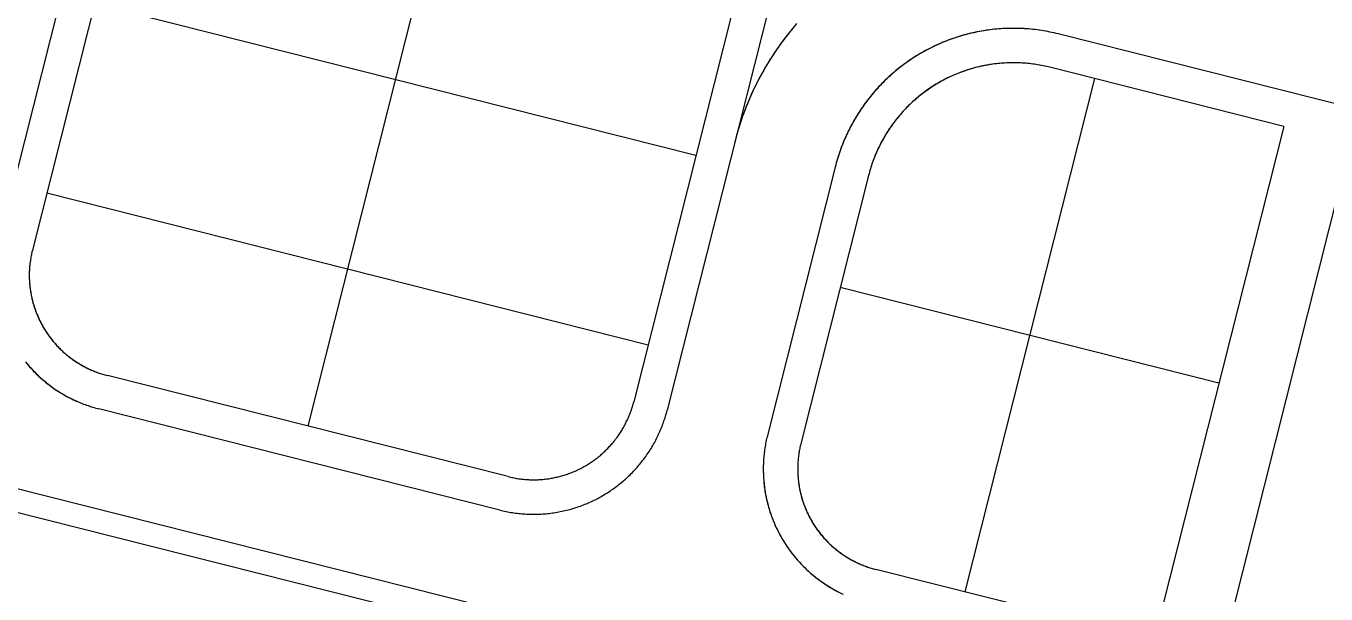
# Model space of a CAD drawing. Header units: metres. Extents: x 680594 to 684853, y 828874 to 830078.
# Drawn here: x 683606.1 to 683719.3, y 829378.9 to 829428.3 of the extents above; entities that cross this region are included whole.
import ezdxf

# ---------------------------------------------------------------- set-up
doc = ezdxf.new("R2010")
doc.units = ezdxf.units.M
doc.layers.add('PLOT_LINES', color=7, linetype='Continuous')

msp = doc.modelspace()

# ---------------------------------------------------------------- linework, layer by layer
at = {"layer": 'PLOT_LINES'}
for points in [[(683622.98, 829485.8), (683603.73, 829409.54)], [(683622.98, 829485.8), (683603.73, 829409.54)], [(683624.52, 829479.68), (683606.64, 829408.8)], [(683624.52, 829479.68), (683606.64, 829408.8)], [(683650.7, 829473.07), (683630.62, 829393.47)], [(683650.7, 829473.07), (683630.62, 829393.47)], [(683680.53, 829468.64), (683661.91, 829394.86)], [(683680.53, 829468.64), (683661.91, 829394.86)], [(683676.88, 829466.47), (683659, 829395.59)], [(683676.88, 829466.47), (683659, 829395.59)], [(683664.41, 829417.02), (683612.05, 829430.23)], [(683664.41, 829417.02), (683612.05, 829430.23)], [(683673.18, 829428.52), (683672.99, 829428.29), (683672.8, 829428.07), (683672.62, 829427.84), (683672.44, 829427.61), (683672.26, 829427.38), (683672.08, 829427.15), (683671.9, 829426.91), (683671.73, 829426.68), (683671.56, 829426.44), (683671.39, 829426.2), (683671.23, 829425.95), (683671.07, 829425.71), (683670.91, 829425.46), (683670.76, 829425.21), (683670.6, 829424.96), (683670.45, 829424.71), (683670.31, 829424.46), (683670.17, 829424.2), (683670.02, 829423.94), (683669.89, 829423.68), (683669.75, 829423.42), (683669.62, 829423.16), (683669.49, 829422.9), (683669.37, 829422.63), (683669.25, 829422.37), (683669.13, 829422.1), (683669.01, 829421.83), (683668.9, 829421.56), (683668.79, 829421.29), (683668.69, 829421.01), (683668.58, 829420.74), (683668.48, 829420.46), (683668.39, 829420.19), (683668.29, 829419.91), (683668.2, 829419.63), (683668.12, 829419.35), (683668.03, 829419.07), (683667.95, 829418.79), (683667.88, 829418.5), (683667.8, 829418.22)], [(683673.13, 829428.45), (683672.94, 829428.23), (683672.75, 829428), (683672.57, 829427.78), (683672.39, 829427.55), (683672.21, 829427.32), (683672.03, 829427.09), (683671.86, 829426.86), (683671.69, 829426.62), (683671.52, 829426.38), (683671.36, 829426.14), (683671.2, 829425.9), (683671.04, 829425.66), (683670.88, 829425.41), (683670.73, 829425.17), (683670.58, 829424.92), (683670.43, 829424.67), (683670.28, 829424.41), (683670.14, 829424.16), (683670, 829423.9), (683669.87, 829423.65), (683669.73, 829423.39), (683669.61, 829423.13), (683669.48, 829422.87), (683669.35, 829422.6), (683669.23, 829422.34), (683669.12, 829422.07), (683669, 829421.8), (683668.89, 829421.54), (683668.78, 829421.27), (683668.68, 829420.99), (683668.58, 829420.72), (683668.48, 829420.45), (683668.38, 829420.17), (683668.29, 829419.9), (683668.2, 829419.62), (683668.11, 829419.34), (683668.03, 829419.06), (683667.95, 829418.78), (683667.88, 829418.5), (683667.8, 829418.22)], [(683695.96, 829427.62), (683695.78, 829427.66), (683695.59, 829427.71), (683695.41, 829427.75), (683695.23, 829427.78), (683695.04, 829427.82), (683694.86, 829427.85), (683694.67, 829427.89), (683694.49, 829427.92), (683694.3, 829427.94), (683694.12, 829427.97), (683693.93, 829427.99), (683693.74, 829428.01), (683693.56, 829428.03), (683693.37, 829428.05), (683693.18, 829428.06), (683693, 829428.08), (683692.81, 829428.09), (683692.62, 829428.09), (683692.43, 829428.1), (683692.25, 829428.1), (683692.06, 829428.1), (683691.87, 829428.1), (683691.68, 829428.1), (683691.5, 829428.1), (683691.31, 829428.09), (683691.12, 829428.08), (683690.94, 829428.07), (683690.75, 829428.05), (683690.56, 829428.04), (683690.37, 829428.02), (683690.19, 829428), (683690, 829427.97), (683689.82, 829427.95), (683689.63, 829427.92), (683689.45, 829427.89), (683689.26, 829427.86), (683689.08, 829427.83), (683688.89, 829427.79), (683688.71, 829427.75), (683688.53, 829427.71), (683688.34, 829427.67), (683688.16, 829427.63), (683687.98, 829427.58), (683687.8, 829427.53), (683687.62, 829427.48), (683687.44, 829427.43), (683687.26, 829427.37), (683687.08, 829427.31), (683686.9, 829427.26), (683686.72, 829427.19), (683686.55, 829427.13), (683686.37, 829427.07), (683686.2, 829427), (683686.02, 829426.93), (683685.85, 829426.86), (683685.68, 829426.78), (683685.51, 829426.71), (683685.33, 829426.63), (683685.16, 829426.55), (683685, 829426.47), (683684.83, 829426.38), (683684.66, 829426.3), (683684.49, 829426.21), (683684.33, 829426.12), (683684.17, 829426.03), (683684, 829425.94), (683683.84, 829425.84), (683683.68, 829425.75), (683683.52, 829425.65), (683683.36, 829425.55), (683683.21, 829425.44), (683683.05, 829425.34), (683682.9, 829425.23), (683682.74, 829425.12), (683682.59, 829425.01), (683682.44, 829424.9), (683682.29, 829424.79), (683682.14, 829424.67), (683682, 829424.56), (683681.85, 829424.44), (683681.71, 829424.32), (683681.57, 829424.2), (683681.42, 829424.07), (683681.28, 829423.95), (683681.15, 829423.82), (683681.01, 829423.69), (683680.87, 829423.56), (683680.74, 829423.43), (683680.61, 829423.3), (683680.48, 829423.16), (683680.35, 829423.03), (683680.22, 829422.89), (683680.1, 829422.75), (683679.97, 829422.61), (683679.85, 829422.47), (683679.73, 829422.32), (683679.61, 829422.18), (683679.49, 829422.03), (683679.38, 829421.88), (683679.27, 829421.73), (683679.15, 829421.58), (683679.04, 829421.43), (683678.93, 829421.28), (683678.83, 829421.12), (683678.72, 829420.97), (683678.62, 829420.81), (683678.52, 829420.65), (683678.42, 829420.49), (683678.32, 829420.33), (683678.23, 829420.17), (683678.13, 829420.01), (683678.04, 829419.85), (683677.95, 829419.68), (683677.86, 829419.52), (683677.78, 829419.35), (683677.69, 829419.18), (683677.61, 829419.01), (683677.53, 829418.84), (683677.45, 829418.67), (683677.38, 829418.5), (683677.3, 829418.33), (683677.23, 829418.16), (683677.16, 829417.98), (683677.09, 829417.81), (683677.03, 829417.63), (683676.96, 829417.45), (683676.9, 829417.28), (683676.84, 829417.1), (683676.79, 829416.92), (683676.73, 829416.74), (683676.68, 829416.56), (683676.63, 829416.38), (683676.58, 829416.2), (683676.53, 829416.02)], [(683695.96, 829427.62), (683695.78, 829427.66), (683695.6, 829427.71), (683695.41, 829427.75), (683695.23, 829427.78), (683695.05, 829427.82), (683694.87, 829427.85), (683694.68, 829427.89), (683694.5, 829427.91), (683694.32, 829427.94), (683694.13, 829427.97), (683693.95, 829427.99), (683693.76, 829428.01), (683693.58, 829428.03), (683693.39, 829428.05), (683693.21, 829428.06), (683693.02, 829428.07), (683692.83, 829428.08), (683692.65, 829428.09), (683692.46, 829428.1), (683692.28, 829428.1), (683692.09, 829428.1), (683691.9, 829428.1), (683691.72, 829428.1), (683691.53, 829428.1), (683691.34, 829428.09), (683691.16, 829428.08), (683690.97, 829428.07), (683690.79, 829428.06), (683690.6, 829428.04), (683690.42, 829428.02), (683690.23, 829428), (683690.05, 829427.98), (683689.86, 829427.95), (683689.68, 829427.93), (683689.49, 829427.9), (683689.31, 829427.87), (683689.13, 829427.84), (683688.94, 829427.8), (683688.76, 829427.76), (683688.58, 829427.72), (683688.4, 829427.68), (683688.22, 829427.64), (683688.04, 829427.59), (683687.86, 829427.55), (683687.68, 829427.5), (683687.5, 829427.45), (683687.32, 829427.39), (683687.14, 829427.34), (683686.97, 829427.28), (683686.79, 829427.22), (683686.61, 829427.15), (683686.44, 829427.09), (683686.27, 829427.02), (683686.09, 829426.96), (683685.92, 829426.89), (683685.75, 829426.81), (683685.58, 829426.74), (683685.41, 829426.66), (683685.24, 829426.59), (683685.07, 829426.5), (683684.9, 829426.42), (683684.74, 829426.34), (683684.57, 829426.25), (683684.41, 829426.16), (683684.25, 829426.08), (683684.08, 829425.98), (683683.92, 829425.89), (683683.76, 829425.79), (683683.6, 829425.7), (683683.45, 829425.6), (683683.29, 829425.5), (683683.13, 829425.39), (683682.98, 829425.29), (683682.83, 829425.18), (683682.68, 829425.08), (683682.53, 829424.97), (683682.38, 829424.85), (683682.23, 829424.74), (683682.08, 829424.63), (683681.94, 829424.51), (683681.79, 829424.39), (683681.65, 829424.27), (683681.51, 829424.15), (683681.37, 829424.03), (683681.23, 829423.9), (683681.1, 829423.77), (683680.96, 829423.65), (683680.83, 829423.52), (683680.7, 829423.38), (683680.57, 829423.25), (683680.44, 829423.12), (683680.31, 829422.98), (683680.18, 829422.84), (683680.06, 829422.71), (683679.94, 829422.57), (683679.82, 829422.42), (683679.7, 829422.28), (683679.58, 829422.14), (683679.46, 829421.99), (683679.35, 829421.84), (683679.24, 829421.7), (683679.13, 829421.55), (683679.02, 829421.39), (683678.91, 829421.24), (683678.8, 829421.09), (683678.7, 829420.93), (683678.6, 829420.78), (683678.5, 829420.62), (683678.4, 829420.46), (683678.3, 829420.3), (683678.21, 829420.14), (683678.12, 829419.98), (683678.03, 829419.82), (683677.94, 829419.66), (683677.85, 829419.49), (683677.77, 829419.33), (683677.68, 829419.16), (683677.6, 829418.99), (683677.52, 829418.82), (683677.45, 829418.65), (683677.37, 829418.48), (683677.3, 829418.31), (683677.23, 829418.14), (683677.16, 829417.97), (683677.09, 829417.79), (683677.02, 829417.62), (683676.96, 829417.44), (683676.9, 829417.27), (683676.84, 829417.09), (683676.78, 829416.91), (683676.73, 829416.74), (683676.68, 829416.56), (683676.63, 829416.38), (683676.58, 829416.2), (683676.53, 829416.02)], [(683815.14, 829397.55), (683695.96, 829427.62)], [(683815.14, 829397.55), (683695.96, 829427.62)], [(683695.22, 829424.71), (683695.08, 829424.75), (683694.93, 829424.78), (683694.78, 829424.81), (683694.63, 829424.84), (683694.48, 829424.87), (683694.33, 829424.9), (683694.18, 829424.93), (683694.03, 829424.95), (683693.88, 829424.97), (683693.73, 829424.99), (683693.58, 829425.01), (683693.43, 829425.03), (683693.27, 829425.05), (683693.12, 829425.06), (683692.97, 829425.07), (683692.82, 829425.08), (683692.67, 829425.09), (683692.51, 829425.1), (683692.36, 829425.1), (683692.21, 829425.1), (683692.06, 829425.1), (683691.9, 829425.1), (683691.75, 829425.1), (683691.6, 829425.1), (683691.45, 829425.09), (683691.3, 829425.08), (683691.14, 829425.07), (683690.99, 829425.06), (683690.84, 829425.05), (683690.69, 829425.03), (683690.54, 829425.02), (683690.39, 829425), (683690.23, 829424.98), (683690.08, 829424.96), (683689.93, 829424.93), (683689.78, 829424.91), (683689.63, 829424.88), (683689.48, 829424.85), (683689.33, 829424.82), (683689.18, 829424.79), (683689.04, 829424.75), (683688.89, 829424.72), (683688.74, 829424.68), (683688.59, 829424.64), (683688.45, 829424.6), (683688.3, 829424.55), (683688.16, 829424.51), (683688.01, 829424.46), (683687.87, 829424.41), (683687.72, 829424.36), (683687.58, 829424.31), (683687.44, 829424.26), (683687.29, 829424.21), (683687.15, 829424.15), (683687.01, 829424.09), (683686.87, 829424.03), (683686.73, 829423.97), (683686.59, 829423.91), (683686.45, 829423.84), (683686.32, 829423.78), (683686.18, 829423.71), (683686.05, 829423.64), (683685.91, 829423.57), (683685.78, 829423.49), (683685.64, 829423.42), (683685.51, 829423.34), (683685.38, 829423.27), (683685.25, 829423.19), (683685.12, 829423.11), (683684.99, 829423.03), (683684.86, 829422.94), (683684.74, 829422.86), (683684.61, 829422.77), (683684.49, 829422.68), (683684.36, 829422.59), (683684.24, 829422.5), (683684.12, 829422.41), (683684, 829422.32), (683683.88, 829422.22), (683683.76, 829422.13), (683683.65, 829422.03), (683683.53, 829421.93), (683683.42, 829421.83), (683683.3, 829421.73), (683683.19, 829421.62), (683683.08, 829421.52), (683682.97, 829421.41), (683682.86, 829421.31), (683682.75, 829421.2), (683682.65, 829421.09), (683682.54, 829420.98), (683682.44, 829420.87), (683682.34, 829420.75), (683682.24, 829420.64), (683682.14, 829420.52), (683682.04, 829420.41), (683681.94, 829420.29), (683681.85, 829420.17), (683681.75, 829420.05), (683681.66, 829419.93), (683681.57, 829419.81), (683681.48, 829419.68), (683681.39, 829419.56), (683681.31, 829419.43), (683681.22, 829419.31), (683681.14, 829419.18), (683681.05, 829419.05), (683680.97, 829418.92), (683680.9, 829418.79), (683680.82, 829418.66), (683680.74, 829418.53), (683680.67, 829418.39), (683680.59, 829418.26), (683680.52, 829418.13), (683680.45, 829417.99), (683680.38, 829417.85), (683680.32, 829417.72), (683680.25, 829417.58), (683680.19, 829417.44), (683680.13, 829417.3), (683680.07, 829417.16), (683680.01, 829417.02), (683679.95, 829416.88), (683679.9, 829416.74), (683679.84, 829416.59), (683679.79, 829416.45), (683679.74, 829416.31), (683679.69, 829416.16), (683679.65, 829416.02), (683679.6, 829415.87), (683679.56, 829415.73), (683679.52, 829415.58), (683679.48, 829415.43), (683679.44, 829415.29)], [(683695.22, 829424.71), (683695.08, 829424.75), (683694.93, 829424.78), (683694.78, 829424.81), (683694.63, 829424.84), (683694.49, 829424.87), (683694.34, 829424.9), (683694.19, 829424.93), (683694.04, 829424.95), (683693.89, 829424.97), (683693.74, 829424.99), (683693.59, 829425.01), (683693.44, 829425.03), (683693.29, 829425.04), (683693.14, 829425.06), (683692.99, 829425.07), (683692.84, 829425.08), (683692.69, 829425.09), (683692.53, 829425.1), (683692.38, 829425.1), (683692.23, 829425.1), (683692.08, 829425.1), (683691.93, 829425.1), (683691.78, 829425.1), (683691.63, 829425.1), (683691.48, 829425.09), (683691.32, 829425.08), (683691.17, 829425.08), (683691.02, 829425.06), (683690.87, 829425.05), (683690.72, 829425.04), (683690.57, 829425.02), (683690.42, 829425), (683690.27, 829424.98), (683690.12, 829424.96), (683689.97, 829424.94), (683689.82, 829424.91), (683689.67, 829424.89), (683689.53, 829424.86), (683689.38, 829424.83), (683689.23, 829424.8), (683689.08, 829424.76), (683688.93, 829424.73), (683688.79, 829424.69), (683688.64, 829424.65), (683688.5, 829424.61), (683688.35, 829424.57), (683688.21, 829424.52), (683688.06, 829424.48), (683687.92, 829424.43), (683687.77, 829424.38), (683687.63, 829424.33), (683687.49, 829424.28), (683687.35, 829424.23), (683687.21, 829424.17), (683687.07, 829424.11), (683686.93, 829424.06), (683686.79, 829424), (683686.65, 829423.93), (683686.51, 829423.87), (683686.38, 829423.8), (683686.24, 829423.74), (683686.11, 829423.67), (683685.97, 829423.6), (683685.84, 829423.53), (683685.71, 829423.46), (683685.58, 829423.38), (683685.44, 829423.31), (683685.31, 829423.23), (683685.19, 829423.15), (683685.06, 829423.07), (683684.93, 829422.99), (683684.8, 829422.9), (683684.68, 829422.82), (683684.56, 829422.73), (683684.43, 829422.64), (683684.31, 829422.55), (683684.19, 829422.46), (683684.07, 829422.37), (683683.95, 829422.28), (683683.83, 829422.18), (683683.72, 829422.09), (683683.6, 829421.99), (683683.49, 829421.89), (683683.37, 829421.79), (683683.26, 829421.69), (683683.15, 829421.59), (683683.04, 829421.48), (683682.93, 829421.38), (683682.82, 829421.27), (683682.72, 829421.16), (683682.61, 829421.05), (683682.51, 829420.94), (683682.41, 829420.83), (683682.31, 829420.72), (683682.21, 829420.6), (683682.11, 829420.49), (683682.01, 829420.37), (683681.92, 829420.26), (683681.82, 829420.14), (683681.73, 829420.02), (683681.64, 829419.9), (683681.55, 829419.78), (683681.46, 829419.65), (683681.37, 829419.53), (683681.29, 829419.4), (683681.2, 829419.28), (683681.12, 829419.15), (683681.04, 829419.02), (683680.96, 829418.9), (683680.88, 829418.77), (683680.8, 829418.64), (683680.73, 829418.51), (683680.65, 829418.37), (683680.58, 829418.24), (683680.51, 829418.11), (683680.44, 829417.97), (683680.38, 829417.84), (683680.31, 829417.7), (683680.25, 829417.56), (683680.18, 829417.43), (683680.12, 829417.29), (683680.06, 829417.15), (683680, 829417.01), (683679.95, 829416.87), (683679.89, 829416.73), (683679.84, 829416.59), (683679.79, 829416.44), (683679.74, 829416.3), (683679.69, 829416.16), (683679.65, 829416.01), (683679.6, 829415.87), (683679.56, 829415.72), (683679.52, 829415.58), (683679.48, 829415.43), (683679.44, 829415.29)], [(683715.59, 829419.57), (683695.22, 829424.71)], [(683715.59, 829419.57), (683695.22, 829424.71)], [(683699.1, 829423.73), (683687.83, 829379.04)], [(683699.1, 829423.73), (683687.83, 829379.04)], [(683715.59, 829419.57), (683704.31, 829374.88)], [(683715.59, 829419.57), (683704.31, 829374.88)], [(683721.4, 829418.1), (683710.13, 829373.41)], [(683721.4, 829418.1), (683710.13, 829373.41)], [(683676.53, 829416.02), (683670.63, 829392.66)], [(683676.53, 829416.02), (683670.63, 829392.66)], [(683679.44, 829415.29), (683673.54, 829391.92)], [(683679.44, 829415.29), (683673.54, 829391.92)], [(683660.25, 829400.53), (683607.89, 829413.74)], [(683660.25, 829400.53), (683607.89, 829413.74)], [(683606.64, 829408.8), (683606.62, 829408.7), (683606.59, 829408.6), (683606.57, 829408.5), (683606.55, 829408.4), (683606.53, 829408.29), (683606.51, 829408.19), (683606.49, 829408.09), (683606.47, 829407.98), (683606.46, 829407.88), (683606.44, 829407.78), (683606.43, 829407.67), (683606.42, 829407.57), (683606.41, 829407.46), (683606.4, 829407.36), (683606.39, 829407.26), (683606.38, 829407.15), (683606.38, 829407.05), (683606.37, 829406.94), (683606.37, 829406.84), (683606.37, 829406.73), (683606.37, 829406.63), (683606.37, 829406.52), (683606.37, 829406.42), (683606.37, 829406.31), (683606.38, 829406.21), (683606.38, 829406.1), (683606.39, 829406), (683606.4, 829405.9), (683606.4, 829405.79), (683606.41, 829405.69), (683606.43, 829405.58), (683606.44, 829405.48), (683606.45, 829405.38), (683606.47, 829405.27), (683606.48, 829405.17), (683606.5, 829405.07), (683606.52, 829404.96), (683606.54, 829404.86), (683606.56, 829404.76), (683606.58, 829404.65), (683606.6, 829404.55), (683606.63, 829404.45), (683606.65, 829404.35), (683606.68, 829404.25), (683606.71, 829404.15), (683606.74, 829404.05), (683606.77, 829403.95), (683606.8, 829403.85), (683606.83, 829403.75), (683606.87, 829403.65), (683606.9, 829403.55), (683606.94, 829403.45), (683606.97, 829403.35), (683607.01, 829403.26), (683607.05, 829403.16), (683607.09, 829403.06), (683607.14, 829402.97), (683607.18, 829402.87), (683607.22, 829402.77), (683607.27, 829402.68), (683607.31, 829402.59), (683607.36, 829402.49), (683607.41, 829402.4), (683607.46, 829402.31), (683607.51, 829402.22), (683607.56, 829402.12), (683607.61, 829402.03), (683607.67, 829401.94), (683607.72, 829401.86), (683607.78, 829401.77), (683607.83, 829401.68), (683607.89, 829401.59), (683607.95, 829401.5), (683608.01, 829401.42), (683608.07, 829401.33), (683608.13, 829401.25), (683608.2, 829401.17), (683608.26, 829401.08), (683608.32, 829401), (683608.39, 829400.92), (683608.46, 829400.84), (683608.52, 829400.76), (683608.59, 829400.68), (683608.66, 829400.6), (683608.73, 829400.52), (683608.8, 829400.45), (683608.88, 829400.37), (683608.95, 829400.29), (683609.02, 829400.22), (683609.1, 829400.15), (683609.17, 829400.07), (683609.25, 829400), (683609.33, 829399.93), (683609.4, 829399.86), (683609.48, 829399.79), (683609.56, 829399.72), (683609.64, 829399.66), (683609.72, 829399.59), (683609.81, 829399.53), (683609.89, 829399.46), (683609.97, 829399.4), (683610.06, 829399.34), (683610.14, 829399.28), (683610.23, 829399.22), (683610.31, 829399.16), (683610.4, 829399.1), (683610.49, 829399.04), (683610.58, 829398.98), (683610.67, 829398.93), (683610.75, 829398.87), (683610.85, 829398.82), (683610.94, 829398.77), (683611.03, 829398.72), (683611.12, 829398.67), (683611.21, 829398.62), (683611.31, 829398.57), (683611.4, 829398.52), (683611.49, 829398.48), (683611.59, 829398.43), (683611.68, 829398.39), (683611.78, 829398.35), (683611.88, 829398.31), (683611.97, 829398.27), (683612.07, 829398.23), (683612.17, 829398.19), (683612.27, 829398.15), (683612.36, 829398.12), (683612.46, 829398.08), (683612.56, 829398.05), (683612.66, 829398.02), (683612.76, 829397.99), (683612.86, 829397.96), (683612.96, 829397.93), (683613.06, 829397.9), (683613.17, 829397.88)], [(683606.64, 829408.8), (683606.62, 829408.7), (683606.59, 829408.6), (683606.57, 829408.5), (683606.55, 829408.39), (683606.53, 829408.29), (683606.51, 829408.19), (683606.49, 829408.08), (683606.47, 829407.98), (683606.46, 829407.87), (683606.44, 829407.77), (683606.43, 829407.66), (683606.42, 829407.56), (683606.41, 829407.45), (683606.4, 829407.35), (683606.39, 829407.24), (683606.38, 829407.14), (683606.38, 829407.03), (683606.37, 829406.93), (683606.37, 829406.82), (683606.37, 829406.72), (683606.37, 829406.61), (683606.37, 829406.51), (683606.37, 829406.4), (683606.37, 829406.3), (683606.38, 829406.19), (683606.38, 829406.08), (683606.39, 829405.98), (683606.4, 829405.87), (683606.41, 829405.77), (683606.42, 829405.66), (683606.43, 829405.56), (683606.44, 829405.45), (683606.45, 829405.35), (683606.47, 829405.25), (683606.49, 829405.14), (683606.5, 829405.04), (683606.52, 829404.93), (683606.54, 829404.83), (683606.56, 829404.73), (683606.59, 829404.62), (683606.61, 829404.52), (683606.64, 829404.42), (683606.66, 829404.32), (683606.69, 829404.21), (683606.72, 829404.11), (683606.75, 829404.01), (683606.78, 829403.91), (683606.81, 829403.81), (683606.84, 829403.71), (683606.88, 829403.61), (683606.91, 829403.51), (683606.95, 829403.41), (683606.99, 829403.31), (683607.03, 829403.22), (683607.07, 829403.12), (683607.11, 829403.02), (683607.15, 829402.92), (683607.2, 829402.83), (683607.24, 829402.73), (683607.29, 829402.64), (683607.33, 829402.54), (683607.38, 829402.45), (683607.43, 829402.36), (683607.48, 829402.26), (683607.53, 829402.17), (683607.59, 829402.08), (683607.64, 829401.99), (683607.69, 829401.9), (683607.75, 829401.81), (683607.81, 829401.72), (683607.86, 829401.63), (683607.92, 829401.54), (683607.98, 829401.46), (683608.04, 829401.37), (683608.11, 829401.29), (683608.17, 829401.2), (683608.23, 829401.12), (683608.3, 829401.03), (683608.36, 829400.95), (683608.43, 829400.87), (683608.5, 829400.79), (683608.57, 829400.71), (683608.64, 829400.63), (683608.71, 829400.55), (683608.78, 829400.47), (683608.85, 829400.4), (683608.92, 829400.32), (683609, 829400.25), (683609.07, 829400.17), (683609.15, 829400.1), (683609.22, 829400.03), (683609.3, 829399.95), (683609.38, 829399.88), (683609.46, 829399.81), (683609.54, 829399.74), (683609.62, 829399.68), (683609.7, 829399.61), (683609.78, 829399.54), (683609.87, 829399.48), (683609.95, 829399.41), (683610.04, 829399.35), (683610.12, 829399.29), (683610.21, 829399.23), (683610.29, 829399.17), (683610.38, 829399.11), (683610.47, 829399.05), (683610.56, 829399), (683610.65, 829398.94), (683610.74, 829398.88), (683610.83, 829398.83), (683610.92, 829398.78), (683611.01, 829398.73), (683611.11, 829398.68), (683611.2, 829398.63), (683611.29, 829398.58), (683611.39, 829398.53), (683611.48, 829398.48), (683611.58, 829398.44), (683611.67, 829398.4), (683611.77, 829398.35), (683611.87, 829398.31), (683611.96, 829398.27), (683612.06, 829398.23), (683612.16, 829398.19), (683612.26, 829398.16), (683612.36, 829398.12), (683612.46, 829398.09), (683612.56, 829398.05), (683612.66, 829398.02), (683612.76, 829397.99), (683612.86, 829397.96), (683612.96, 829397.93), (683613.06, 829397.9), (683613.17, 829397.88)], [(683709.95, 829397.22), (683676.98, 829405.54)], [(683709.95, 829397.22), (683676.98, 829405.54)], [(683606.03, 829399.07), (683606.12, 829398.96), (683606.21, 829398.85), (683606.3, 829398.74), (683606.39, 829398.64), (683606.49, 829398.53), (683606.58, 829398.43), (683606.68, 829398.33), (683606.77, 829398.23), (683606.87, 829398.13), (683606.97, 829398.03), (683607.07, 829397.93), (683607.18, 829397.83), (683607.28, 829397.74), (683607.38, 829397.64), (683607.49, 829397.55), (683607.6, 829397.46), (683607.7, 829397.37), (683607.81, 829397.28), (683607.92, 829397.19), (683608.03, 829397.1), (683608.15, 829397.02), (683608.26, 829396.93), (683608.37, 829396.85), (683608.49, 829396.77), (683608.6, 829396.69), (683608.72, 829396.61), (683608.84, 829396.54), (683608.96, 829396.46), (683609.08, 829396.38), (683609.2, 829396.31), (683609.32, 829396.24), (683609.44, 829396.17), (683609.56, 829396.1), (683609.68, 829396.03), (683609.81, 829395.97), (683609.93, 829395.9), (683610.06, 829395.84), (683610.19, 829395.78), (683610.31, 829395.72), (683610.44, 829395.66), (683610.57, 829395.6), (683610.7, 829395.55), (683610.83, 829395.49), (683610.96, 829395.44), (683611.09, 829395.39), (683611.22, 829395.34), (683611.35, 829395.29), (683611.49, 829395.25), (683611.62, 829395.2), (683611.75, 829395.16), (683611.89, 829395.12), (683612.02, 829395.08), (683612.16, 829395.04), (683612.3, 829395), (683612.43, 829394.97)], [(683606.06, 829399.02), (683606.15, 829398.92), (683606.24, 829398.81), (683606.33, 829398.7), (683606.43, 829398.6), (683606.52, 829398.5), (683606.62, 829398.39), (683606.71, 829398.29), (683606.81, 829398.19), (683606.91, 829398.09), (683607.01, 829397.99), (683607.11, 829397.9), (683607.21, 829397.8), (683607.31, 829397.71), (683607.42, 829397.61), (683607.52, 829397.52), (683607.63, 829397.43), (683607.74, 829397.34), (683607.84, 829397.25), (683607.95, 829397.17), (683608.06, 829397.08), (683608.17, 829397), (683608.29, 829396.91), (683608.4, 829396.83), (683608.51, 829396.75), (683608.63, 829396.67), (683608.74, 829396.6), (683608.86, 829396.52), (683608.98, 829396.44), (683609.1, 829396.37), (683609.22, 829396.3), (683609.34, 829396.23), (683609.46, 829396.16), (683609.58, 829396.09), (683609.7, 829396.02), (683609.83, 829395.96), (683609.95, 829395.89), (683610.08, 829395.83), (683610.2, 829395.77), (683610.33, 829395.71), (683610.46, 829395.65), (683610.58, 829395.6), (683610.71, 829395.54), (683610.84, 829395.49), (683610.97, 829395.44), (683611.1, 829395.39), (683611.23, 829395.34), (683611.36, 829395.29), (683611.49, 829395.25), (683611.63, 829395.2), (683611.76, 829395.16), (683611.89, 829395.12), (683612.03, 829395.08), (683612.16, 829395.04), (683612.3, 829395), (683612.43, 829394.97)], [(683648.07, 829389.07), (683613.17, 829397.88)], [(683648.07, 829389.07), (683613.17, 829397.88)], [(683647.34, 829386.16), (683612.43, 829394.97)], [(683647.34, 829386.16), (683612.43, 829394.97)], [(683647.34, 829386.16), (683647.47, 829386.13), (683647.61, 829386.09), (683647.74, 829386.06), (683647.88, 829386.04), (683648.02, 829386.01), (683648.16, 829385.98), (683648.29, 829385.96), (683648.43, 829385.94), (683648.57, 829385.92), (683648.71, 829385.9), (683648.85, 829385.88), (683648.99, 829385.86), (683649.12, 829385.85), (683649.26, 829385.84), (683649.4, 829385.83), (683649.54, 829385.82), (683649.68, 829385.81), (683649.82, 829385.8), (683649.96, 829385.8), (683650.1, 829385.8), (683650.24, 829385.79), (683650.38, 829385.8), (683650.52, 829385.8), (683650.66, 829385.8), (683650.8, 829385.81), (683650.94, 829385.81), (683651.08, 829385.82), (683651.22, 829385.83), (683651.35, 829385.84), (683651.49, 829385.86), (683651.63, 829385.87), (683651.77, 829385.89), (683651.91, 829385.91), (683652.05, 829385.93), (683652.19, 829385.95), (683652.32, 829385.97), (683652.46, 829386), (683652.6, 829386.02), (683652.73, 829386.05), (683652.87, 829386.08), (683653.01, 829386.11), (683653.14, 829386.14), (683653.28, 829386.18), (683653.41, 829386.21), (683653.55, 829386.25), (683653.68, 829386.29), (683653.82, 829386.33), (683653.95, 829386.37), (683654.08, 829386.42), (683654.21, 829386.46), (683654.35, 829386.51), (683654.48, 829386.56), (683654.61, 829386.6), (683654.74, 829386.66), (683654.87, 829386.71), (683654.99, 829386.76), (683655.12, 829386.82), (683655.25, 829386.88), (683655.38, 829386.93), (683655.5, 829386.99), (683655.63, 829387.06), (683655.75, 829387.12), (683655.88, 829387.18), (683656, 829387.25), (683656.12, 829387.32), (683656.24, 829387.39), (683656.36, 829387.46), (683656.48, 829387.53), (683656.6, 829387.6), (683656.72, 829387.67), (683656.84, 829387.75), (683656.96, 829387.83), (683657.07, 829387.91), (683657.19, 829387.99), (683657.3, 829388.07), (683657.41, 829388.15), (683657.52, 829388.23), (683657.63, 829388.32), (683657.74, 829388.4), (683657.85, 829388.49), (683657.96, 829388.58), (683658.07, 829388.67), (683658.17, 829388.76), (683658.28, 829388.85), (683658.38, 829388.95), (683658.48, 829389.04), (683658.58, 829389.14), (683658.68, 829389.24), (683658.78, 829389.33), (683658.88, 829389.43), (683658.98, 829389.54), (683659.07, 829389.64), (683659.17, 829389.74), (683659.26, 829389.84), (683659.35, 829389.95), (683659.44, 829390.06), (683659.53, 829390.16), (683659.62, 829390.27), (683659.71, 829390.38), (683659.79, 829390.49), (683659.88, 829390.6), (683659.96, 829390.71), (683660.04, 829390.83), (683660.12, 829390.94), (683660.2, 829391.06), (683660.28, 829391.17), (683660.36, 829391.29), (683660.43, 829391.41), (683660.51, 829391.53), (683660.58, 829391.65), (683660.65, 829391.77), (683660.72, 829391.89), (683660.79, 829392.01), (683660.85, 829392.13), (683660.92, 829392.25), (683660.98, 829392.38), (683661.04, 829392.5), (683661.1, 829392.63), (683661.16, 829392.76), (683661.22, 829392.88), (683661.28, 829393.01), (683661.33, 829393.14), (683661.39, 829393.27), (683661.44, 829393.4), (683661.49, 829393.53), (683661.54, 829393.66), (683661.59, 829393.79), (683661.63, 829393.92), (683661.68, 829394.05), (683661.72, 829394.19), (683661.76, 829394.32), (683661.8, 829394.45), (683661.84, 829394.59), (683661.87, 829394.72), (683661.91, 829394.86)], [(683647.34, 829386.16), (683647.47, 829386.13), (683647.61, 829386.09), (683647.74, 829386.06), (683647.88, 829386.04), (683648.02, 829386.01), (683648.16, 829385.98), (683648.29, 829385.96), (683648.43, 829385.94), (683648.57, 829385.92), (683648.71, 829385.9), (683648.85, 829385.88), (683648.99, 829385.86), (683649.12, 829385.85), (683649.26, 829385.84), (683649.4, 829385.83), (683649.54, 829385.82), (683649.68, 829385.81), (683649.82, 829385.8), (683649.96, 829385.8), (683650.1, 829385.8), (683650.24, 829385.79), (683650.38, 829385.8), (683650.52, 829385.8), (683650.66, 829385.8), (683650.8, 829385.81), (683650.94, 829385.81), (683651.08, 829385.82), (683651.22, 829385.83), (683651.35, 829385.84), (683651.49, 829385.86), (683651.63, 829385.87), (683651.77, 829385.89), (683651.91, 829385.91), (683652.05, 829385.93), (683652.19, 829385.95), (683652.32, 829385.97), (683652.46, 829386), (683652.6, 829386.02), (683652.73, 829386.05), (683652.87, 829386.08), (683653.01, 829386.11), (683653.14, 829386.14), (683653.28, 829386.18), (683653.41, 829386.21), (683653.55, 829386.25), (683653.68, 829386.29), (683653.82, 829386.33), (683653.95, 829386.37), (683654.08, 829386.42), (683654.21, 829386.46), (683654.35, 829386.51), (683654.48, 829386.56), (683654.61, 829386.6), (683654.74, 829386.66), (683654.87, 829386.71), (683654.99, 829386.76), (683655.12, 829386.82), (683655.25, 829386.88), (683655.38, 829386.93), (683655.5, 829386.99), (683655.63, 829387.06), (683655.75, 829387.12), (683655.88, 829387.18), (683656, 829387.25), (683656.12, 829387.32), (683656.24, 829387.39), (683656.36, 829387.46), (683656.48, 829387.53), (683656.6, 829387.6), (683656.72, 829387.67), (683656.84, 829387.75), (683656.96, 829387.83), (683657.07, 829387.91), (683657.19, 829387.99), (683657.3, 829388.07), (683657.41, 829388.15), (683657.52, 829388.23), (683657.63, 829388.32), (683657.74, 829388.4), (683657.85, 829388.49), (683657.96, 829388.58), (683658.07, 829388.67), (683658.17, 829388.76), (683658.28, 829388.85), (683658.38, 829388.95), (683658.48, 829389.04), (683658.58, 829389.14), (683658.68, 829389.24), (683658.78, 829389.33), (683658.88, 829389.43), (683658.98, 829389.54), (683659.07, 829389.64), (683659.17, 829389.74), (683659.26, 829389.84), (683659.35, 829389.95), (683659.44, 829390.06), (683659.53, 829390.16), (683659.62, 829390.27), (683659.71, 829390.38), (683659.79, 829390.49), (683659.88, 829390.6), (683659.96, 829390.71), (683660.04, 829390.83), (683660.12, 829390.94), (683660.2, 829391.06), (683660.28, 829391.17), (683660.36, 829391.29), (683660.43, 829391.41), (683660.51, 829391.53), (683660.58, 829391.65), (683660.65, 829391.77), (683660.72, 829391.89), (683660.79, 829392.01), (683660.85, 829392.13), (683660.92, 829392.25), (683660.98, 829392.38), (683661.04, 829392.5), (683661.1, 829392.63), (683661.16, 829392.76), (683661.22, 829392.88), (683661.28, 829393.01), (683661.33, 829393.14), (683661.39, 829393.27), (683661.44, 829393.4), (683661.49, 829393.53), (683661.54, 829393.66), (683661.59, 829393.79), (683661.63, 829393.92), (683661.68, 829394.05), (683661.72, 829394.19), (683661.76, 829394.32), (683661.8, 829394.45), (683661.84, 829394.59), (683661.87, 829394.72), (683661.91, 829394.86)], [(683648.07, 829389.07), (683648.17, 829389.04), (683648.27, 829389.02), (683648.38, 829389), (683648.48, 829388.98), (683648.58, 829388.96), (683648.69, 829388.94), (683648.79, 829388.92), (683648.89, 829388.9), (683649, 829388.89), (683649.1, 829388.87), (683649.2, 829388.86), (683649.31, 829388.85), (683649.41, 829388.84), (683649.52, 829388.83), (683649.62, 829388.82), (683649.72, 829388.81), (683649.83, 829388.81), (683649.93, 829388.8), (683650.04, 829388.8), (683650.14, 829388.8), (683650.25, 829388.79), (683650.35, 829388.8), (683650.46, 829388.8), (683650.56, 829388.8), (683650.67, 829388.8), (683650.77, 829388.81), (683650.88, 829388.82), (683650.98, 829388.82), (683651.08, 829388.83), (683651.19, 829388.84), (683651.29, 829388.85), (683651.4, 829388.87), (683651.5, 829388.88), (683651.6, 829388.89), (683651.71, 829388.91), (683651.81, 829388.93), (683651.91, 829388.95), (683652.02, 829388.97), (683652.12, 829388.99), (683652.22, 829389.01), (683652.32, 829389.03), (683652.43, 829389.06), (683652.53, 829389.08), (683652.63, 829389.11), (683652.73, 829389.14), (683652.83, 829389.17), (683652.93, 829389.2), (683653.03, 829389.23), (683653.13, 829389.26), (683653.23, 829389.29), (683653.33, 829389.33), (683653.43, 829389.37), (683653.52, 829389.4), (683653.62, 829389.44), (683653.72, 829389.48), (683653.81, 829389.52), (683653.91, 829389.56), (683654.01, 829389.61), (683654.1, 829389.65), (683654.2, 829389.69), (683654.29, 829389.74), (683654.38, 829389.79), (683654.48, 829389.84), (683654.57, 829389.89), (683654.66, 829389.94), (683654.75, 829389.99), (683654.84, 829390.04), (683654.93, 829390.09), (683655.02, 829390.15), (683655.11, 829390.2), (683655.2, 829390.26), (683655.28, 829390.32), (683655.37, 829390.38), (683655.46, 829390.44), (683655.54, 829390.5), (683655.63, 829390.56), (683655.71, 829390.62), (683655.79, 829390.69), (683655.88, 829390.75), (683655.96, 829390.82), (683656.04, 829390.88), (683656.12, 829390.95), (683656.2, 829391.02), (683656.28, 829391.09), (683656.35, 829391.16), (683656.43, 829391.23), (683656.51, 829391.3), (683656.58, 829391.38), (683656.66, 829391.45), (683656.73, 829391.52), (683656.8, 829391.6), (683656.87, 829391.68), (683656.94, 829391.75), (683657.01, 829391.83), (683657.08, 829391.91), (683657.15, 829391.99), (683657.22, 829392.07), (683657.28, 829392.15), (683657.35, 829392.23), (683657.41, 829392.32), (683657.48, 829392.4), (683657.54, 829392.48), (683657.6, 829392.57), (683657.66, 829392.65), (683657.72, 829392.74), (683657.78, 829392.83), (683657.84, 829392.92), (683657.89, 829393), (683657.95, 829393.09), (683658, 829393.18), (683658.05, 829393.27), (683658.11, 829393.36), (683658.16, 829393.46), (683658.21, 829393.55), (683658.26, 829393.64), (683658.3, 829393.73), (683658.35, 829393.83), (683658.4, 829393.92), (683658.44, 829394.02), (683658.48, 829394.11), (683658.53, 829394.21), (683658.57, 829394.3), (683658.61, 829394.4), (683658.65, 829394.5), (683658.68, 829394.59), (683658.72, 829394.69), (683658.76, 829394.79), (683658.79, 829394.89), (683658.82, 829394.99), (683658.86, 829395.09), (683658.89, 829395.19), (683658.92, 829395.29), (683658.95, 829395.39), (683658.97, 829395.49), (683659, 829395.59)], [(683648.07, 829389.07), (683648.17, 829389.04), (683648.27, 829389.02), (683648.38, 829389), (683648.48, 829388.98), (683648.58, 829388.96), (683648.69, 829388.94), (683648.79, 829388.92), (683648.89, 829388.9), (683649, 829388.89), (683649.1, 829388.87), (683649.2, 829388.86), (683649.31, 829388.85), (683649.41, 829388.84), (683649.52, 829388.83), (683649.62, 829388.82), (683649.72, 829388.81), (683649.83, 829388.81), (683649.93, 829388.8), (683650.04, 829388.8), (683650.14, 829388.8), (683650.25, 829388.79), (683650.35, 829388.8), (683650.46, 829388.8), (683650.56, 829388.8), (683650.67, 829388.8), (683650.77, 829388.81), (683650.88, 829388.82), (683650.98, 829388.82), (683651.08, 829388.83), (683651.19, 829388.84), (683651.29, 829388.85), (683651.4, 829388.87), (683651.5, 829388.88), (683651.6, 829388.89), (683651.71, 829388.91), (683651.81, 829388.93), (683651.91, 829388.95), (683652.02, 829388.97), (683652.12, 829388.99), (683652.22, 829389.01), (683652.32, 829389.03), (683652.43, 829389.06), (683652.53, 829389.08), (683652.63, 829389.11), (683652.73, 829389.14), (683652.83, 829389.17), (683652.93, 829389.2), (683653.03, 829389.23), (683653.13, 829389.26), (683653.23, 829389.29), (683653.33, 829389.33), (683653.43, 829389.37), (683653.52, 829389.4), (683653.62, 829389.44), (683653.72, 829389.48), (683653.81, 829389.52), (683653.91, 829389.56), (683654.01, 829389.61), (683654.1, 829389.65), (683654.2, 829389.69), (683654.29, 829389.74), (683654.38, 829389.79), (683654.48, 829389.84), (683654.57, 829389.89), (683654.66, 829389.94), (683654.75, 829389.99), (683654.84, 829390.04), (683654.93, 829390.09), (683655.02, 829390.15), (683655.11, 829390.2), (683655.2, 829390.26), (683655.28, 829390.32), (683655.37, 829390.38), (683655.46, 829390.44), (683655.54, 829390.5), (683655.63, 829390.56), (683655.71, 829390.62), (683655.79, 829390.69), (683655.88, 829390.75), (683655.96, 829390.82), (683656.04, 829390.88), (683656.12, 829390.95), (683656.2, 829391.02), (683656.28, 829391.09), (683656.35, 829391.16), (683656.43, 829391.23), (683656.51, 829391.3), (683656.58, 829391.38), (683656.66, 829391.45), (683656.73, 829391.52), (683656.8, 829391.6), (683656.87, 829391.68), (683656.94, 829391.75), (683657.01, 829391.83), (683657.08, 829391.91), (683657.15, 829391.99), (683657.22, 829392.07), (683657.28, 829392.15), (683657.35, 829392.23), (683657.41, 829392.32), (683657.48, 829392.4), (683657.54, 829392.48), (683657.6, 829392.57), (683657.66, 829392.65), (683657.72, 829392.74), (683657.78, 829392.83), (683657.84, 829392.92), (683657.89, 829393), (683657.95, 829393.09), (683658, 829393.18), (683658.05, 829393.27), (683658.11, 829393.36), (683658.16, 829393.46), (683658.21, 829393.55), (683658.26, 829393.64), (683658.3, 829393.73), (683658.35, 829393.83), (683658.4, 829393.92), (683658.44, 829394.02), (683658.48, 829394.11), (683658.53, 829394.21), (683658.57, 829394.3), (683658.61, 829394.4), (683658.65, 829394.5), (683658.68, 829394.59), (683658.72, 829394.69), (683658.76, 829394.79), (683658.79, 829394.89), (683658.82, 829394.99), (683658.86, 829395.09), (683658.89, 829395.19), (683658.92, 829395.29), (683658.95, 829395.39), (683658.97, 829395.49), (683659, 829395.59)], [(683670.63, 829392.66), (683670.6, 829392.52), (683670.57, 829392.39), (683670.54, 829392.25), (683670.51, 829392.11), (683670.48, 829391.98), (683670.46, 829391.84), (683670.43, 829391.7), (683670.41, 829391.56), (683670.39, 829391.42), (683670.37, 829391.29), (683670.36, 829391.15), (683670.34, 829391.01), (683670.33, 829390.87), (683670.31, 829390.73), (683670.3, 829390.59), (683670.29, 829390.45), (683670.28, 829390.31), (683670.28, 829390.17), (683670.27, 829390.03), (683670.27, 829389.89), (683670.27, 829389.75), (683670.27, 829389.62), (683670.27, 829389.48), (683670.28, 829389.34), (683670.28, 829389.2), (683670.29, 829389.06), (683670.3, 829388.92), (683670.31, 829388.78), (683670.32, 829388.64), (683670.33, 829388.5), (683670.35, 829388.36), (683670.36, 829388.22), (683670.38, 829388.08), (683670.4, 829387.95), (683670.42, 829387.81), (683670.45, 829387.67), (683670.47, 829387.53), (683670.5, 829387.4), (683670.53, 829387.26), (683670.55, 829387.12), (683670.59, 829386.99), (683670.62, 829386.85), (683670.65, 829386.72), (683670.69, 829386.58), (683670.73, 829386.45), (683670.76, 829386.31), (683670.81, 829386.18), (683670.85, 829386.04), (683670.89, 829385.91), (683670.94, 829385.78), (683670.98, 829385.65), (683671.03, 829385.52), (683671.08, 829385.39), (683671.13, 829385.26), (683671.18, 829385.13), (683671.24, 829385), (683671.29, 829384.87), (683671.35, 829384.74), (683671.41, 829384.62), (683671.47, 829384.49), (683671.53, 829384.37), (683671.59, 829384.24), (683671.66, 829384.12), (683671.72, 829383.99), (683671.79, 829383.87), (683671.86, 829383.75), (683671.93, 829383.63), (683672, 829383.51), (683672.08, 829383.39), (683672.15, 829383.27), (683672.23, 829383.16), (683672.3, 829383.04), (683672.38, 829382.92), (683672.46, 829382.81), (683672.54, 829382.69), (683672.62, 829382.58), (683672.71, 829382.47), (683672.79, 829382.36), (683672.88, 829382.25), (683672.97, 829382.14), (683673.06, 829382.03), (683673.15, 829381.93), (683673.24, 829381.82), (683673.33, 829381.72), (683673.42, 829381.61), (683673.52, 829381.51), (683673.61, 829381.41), (683673.71, 829381.31), (683673.81, 829381.21), (683673.91, 829381.11), (683674.01, 829381.02), (683674.11, 829380.92), (683674.22, 829380.83), (683674.32, 829380.73), (683674.42, 829380.64), (683674.53, 829380.55), (683674.64, 829380.46), (683674.75, 829380.37), (683674.86, 829380.29), (683674.97, 829380.2), (683675.08, 829380.12), (683675.19, 829380.03), (683675.3, 829379.95), (683675.42, 829379.87), (683675.53, 829379.79), (683675.65, 829379.71), (683675.76, 829379.64), (683675.88, 829379.56), (683676, 829379.49), (683676.12, 829379.42), (683676.24, 829379.35), (683676.36, 829379.28), (683676.48, 829379.21), (683676.61, 829379.14), (683676.73, 829379.08), (683676.85, 829379.01), (683676.98, 829378.95), (683677.1, 829378.89), (683677.23, 829378.83)], [(683670.63, 829392.66), (683670.6, 829392.52), (683670.57, 829392.38), (683670.54, 829392.25), (683670.51, 829392.11), (683670.48, 829391.97), (683670.46, 829391.83), (683670.43, 829391.69), (683670.41, 829391.55), (683670.39, 829391.42), (683670.37, 829391.28), (683670.35, 829391.14), (683670.34, 829391), (683670.32, 829390.86), (683670.31, 829390.72), (683670.3, 829390.58), (683670.29, 829390.44), (683670.28, 829390.3), (683670.28, 829390.15), (683670.27, 829390.01), (683670.27, 829389.87), (683670.27, 829389.73), (683670.27, 829389.59), (683670.27, 829389.45), (683670.28, 829389.31), (683670.28, 829389.17), (683670.29, 829389.03), (683670.3, 829388.89), (683670.31, 829388.75), (683670.32, 829388.61), (683670.34, 829388.47), (683670.35, 829388.33), (683670.37, 829388.19), (683670.39, 829388.05), (683670.41, 829387.91), (683670.43, 829387.77), (683670.45, 829387.63), (683670.48, 829387.5), (683670.51, 829387.36), (683670.53, 829387.22), (683670.56, 829387.08), (683670.6, 829386.94), (683670.63, 829386.81), (683670.66, 829386.67), (683670.7, 829386.54), (683670.74, 829386.4), (683670.78, 829386.27), (683670.82, 829386.13), (683670.86, 829386), (683670.91, 829385.86), (683670.95, 829385.73), (683671, 829385.6), (683671.05, 829385.47), (683671.1, 829385.34), (683671.15, 829385.2), (683671.21, 829385.07), (683671.26, 829384.95), (683671.32, 829384.82), (683671.38, 829384.69), (683671.44, 829384.56), (683671.5, 829384.43), (683671.56, 829384.31), (683671.62, 829384.18), (683671.69, 829384.06), (683671.76, 829383.94), (683671.83, 829383.81), (683671.9, 829383.69), (683671.97, 829383.57), (683672.04, 829383.45), (683672.11, 829383.33), (683672.19, 829383.21), (683672.27, 829383.09), (683672.34, 829382.98), (683672.42, 829382.86), (683672.51, 829382.75), (683672.59, 829382.63), (683672.67, 829382.52), (683672.76, 829382.41), (683672.84, 829382.3), (683672.93, 829382.19), (683673.02, 829382.08), (683673.11, 829381.97), (683673.2, 829381.86), (683673.29, 829381.76), (683673.39, 829381.65), (683673.48, 829381.55), (683673.58, 829381.45), (683673.68, 829381.34), (683673.78, 829381.24), (683673.88, 829381.15), (683673.98, 829381.05), (683674.08, 829380.95), (683674.18, 829380.86), (683674.29, 829380.76), (683674.39, 829380.67), (683674.5, 829380.58), (683674.61, 829380.49), (683674.72, 829380.4), (683674.83, 829380.31), (683674.94, 829380.22), (683675.05, 829380.14), (683675.16, 829380.05), (683675.28, 829379.97), (683675.39, 829379.89), (683675.51, 829379.81), (683675.62, 829379.73), (683675.74, 829379.65), (683675.86, 829379.58), (683675.98, 829379.5), (683676.1, 829379.43), (683676.22, 829379.36), (683676.34, 829379.29), (683676.46, 829379.22), (683676.59, 829379.15), (683676.71, 829379.09), (683676.84, 829379.02), (683676.96, 829378.96), (683677.09, 829378.9), (683677.22, 829378.84)], [(683673.54, 829391.92), (683673.52, 829391.82), (683673.49, 829391.72), (683673.47, 829391.62), (683673.45, 829391.51), (683673.43, 829391.41), (683673.41, 829391.31), (683673.39, 829391.21), (683673.38, 829391.1), (683673.36, 829391), (683673.35, 829390.89), (683673.33, 829390.79), (683673.32, 829390.69), (683673.31, 829390.58), (683673.3, 829390.48), (683673.29, 829390.37), (683673.29, 829390.27), (683673.28, 829390.16), (683673.28, 829390.06), (683673.27, 829389.96), (683673.27, 829389.85), (683673.27, 829389.75), (683673.27, 829389.64), (683673.27, 829389.54), (683673.27, 829389.43), (683673.28, 829389.33), (683673.28, 829389.22), (683673.29, 829389.12), (683673.3, 829389.01), (683673.31, 829388.91), (683673.32, 829388.81), (683673.33, 829388.7), (683673.34, 829388.6), (683673.35, 829388.49), (683673.37, 829388.39), (683673.39, 829388.29), (683673.4, 829388.18), (683673.42, 829388.08), (683673.44, 829387.98), (683673.46, 829387.87), (683673.48, 829387.77), (683673.51, 829387.67), (683673.53, 829387.57), (683673.56, 829387.47), (683673.58, 829387.37), (683673.61, 829387.26), (683673.64, 829387.16), (683673.67, 829387.06), (683673.7, 829386.96), (683673.74, 829386.86), (683673.77, 829386.77), (683673.8, 829386.67), (683673.84, 829386.57), (683673.88, 829386.47), (683673.92, 829386.37), (683673.96, 829386.28), (683674, 829386.18), (683674.04, 829386.08), (683674.08, 829385.99), (683674.12, 829385.89), (683674.17, 829385.8), (683674.22, 829385.7), (683674.26, 829385.61), (683674.31, 829385.52), (683674.36, 829385.43), (683674.41, 829385.33), (683674.46, 829385.24), (683674.52, 829385.15), (683674.57, 829385.06), (683674.62, 829384.97), (683674.68, 829384.88), (683674.74, 829384.8), (683674.79, 829384.71), (683674.85, 829384.62), (683674.91, 829384.54), (683674.97, 829384.45), (683675.04, 829384.37), (683675.1, 829384.28), (683675.16, 829384.2), (683675.23, 829384.12), (683675.29, 829384.04), (683675.36, 829383.96), (683675.43, 829383.88), (683675.5, 829383.8), (683675.56, 829383.72), (683675.64, 829383.64), (683675.71, 829383.56), (683675.78, 829383.49), (683675.85, 829383.41), (683675.93, 829383.34), (683676, 829383.26), (683676.08, 829383.19), (683676.15, 829383.12), (683676.23, 829383.05), (683676.31, 829382.98), (683676.39, 829382.91), (683676.47, 829382.84), (683676.55, 829382.78), (683676.63, 829382.71), (683676.71, 829382.64), (683676.79, 829382.58), (683676.88, 829382.52), (683676.96, 829382.45), (683677.04, 829382.39), (683677.13, 829382.33), (683677.22, 829382.27), (683677.3, 829382.22), (683677.39, 829382.16), (683677.48, 829382.1), (683677.57, 829382.05), (683677.66, 829381.99), (683677.75, 829381.94), (683677.84, 829381.89), (683677.93, 829381.84), (683678.02, 829381.79), (683678.12, 829381.74), (683678.21, 829381.69), (683678.3, 829381.64), (683678.4, 829381.6), (683678.49, 829381.55), (683678.59, 829381.51), (683678.68, 829381.47), (683678.78, 829381.43), (683678.88, 829381.39), (683678.97, 829381.35), (683679.07, 829381.31), (683679.17, 829381.27), (683679.27, 829381.24), (683679.37, 829381.2), (683679.46, 829381.17), (683679.56, 829381.14), (683679.66, 829381.11), (683679.76, 829381.08), (683679.87, 829381.05), (683679.97, 829381.02), (683680.07, 829380.99)], [(683673.54, 829391.92), (683673.52, 829391.82), (683673.49, 829391.72), (683673.47, 829391.61), (683673.45, 829391.51), (683673.43, 829391.41), (683673.41, 829391.3), (683673.39, 829391.2), (683673.38, 829391.1), (683673.36, 829390.99), (683673.35, 829390.89), (683673.33, 829390.78), (683673.32, 829390.68), (683673.31, 829390.57), (683673.3, 829390.47), (683673.29, 829390.36), (683673.29, 829390.26), (683673.28, 829390.15), (683673.28, 829390.05), (683673.27, 829389.94), (683673.27, 829389.84), (683673.27, 829389.73), (683673.27, 829389.62), (683673.27, 829389.52), (683673.28, 829389.41), (683673.28, 829389.31), (683673.29, 829389.2), (683673.29, 829389.1), (683673.3, 829388.99), (683673.31, 829388.89), (683673.32, 829388.78), (683673.33, 829388.68), (683673.34, 829388.57), (683673.36, 829388.47), (683673.37, 829388.36), (683673.39, 829388.26), (683673.41, 829388.16), (683673.43, 829388.05), (683673.45, 829387.95), (683673.47, 829387.84), (683673.49, 829387.74), (683673.51, 829387.64), (683673.54, 829387.54), (683673.57, 829387.43), (683673.59, 829387.33), (683673.62, 829387.23), (683673.65, 829387.13), (683673.68, 829387.03), (683673.71, 829386.93), (683673.75, 829386.83), (683673.78, 829386.73), (683673.82, 829386.63), (683673.85, 829386.53), (683673.89, 829386.43), (683673.93, 829386.33), (683673.97, 829386.24), (683674.01, 829386.14), (683674.06, 829386.04), (683674.1, 829385.95), (683674.14, 829385.85), (683674.19, 829385.76), (683674.24, 829385.66), (683674.29, 829385.57), (683674.33, 829385.47), (683674.39, 829385.38), (683674.44, 829385.29), (683674.49, 829385.2), (683674.54, 829385.11), (683674.6, 829385.02), (683674.65, 829384.93), (683674.71, 829384.84), (683674.77, 829384.75), (683674.83, 829384.66), (683674.89, 829384.58), (683674.95, 829384.49), (683675.01, 829384.4), (683675.07, 829384.32), (683675.14, 829384.24), (683675.2, 829384.15), (683675.27, 829384.07), (683675.33, 829383.99), (683675.4, 829383.91), (683675.47, 829383.83), (683675.54, 829383.75), (683675.61, 829383.67), (683675.68, 829383.59), (683675.75, 829383.51), (683675.83, 829383.44), (683675.9, 829383.36), (683675.97, 829383.29), (683676.05, 829383.22), (683676.13, 829383.14), (683676.2, 829383.07), (683676.28, 829383), (683676.36, 829382.93), (683676.44, 829382.86), (683676.52, 829382.79), (683676.6, 829382.73), (683676.69, 829382.66), (683676.77, 829382.6), (683676.85, 829382.53), (683676.94, 829382.47), (683677.02, 829382.41), (683677.11, 829382.35), (683677.2, 829382.29), (683677.28, 829382.23), (683677.37, 829382.17), (683677.46, 829382.11), (683677.55, 829382.06), (683677.64, 829382), (683677.73, 829381.95), (683677.82, 829381.9), (683677.92, 829381.84), (683678.01, 829381.79), (683678.1, 829381.74), (683678.19, 829381.7), (683678.29, 829381.65), (683678.38, 829381.6), (683678.48, 829381.56), (683678.58, 829381.51), (683678.67, 829381.47), (683678.77, 829381.43), (683678.87, 829381.39), (683678.96, 829381.35), (683679.06, 829381.31), (683679.16, 829381.27), (683679.26, 829381.24), (683679.36, 829381.2), (683679.46, 829381.17), (683679.56, 829381.14), (683679.66, 829381.11), (683679.76, 829381.08), (683679.86, 829381.05), (683679.97, 829381.02), (683680.07, 829380.99)], [(683882.73, 829318), (683598.72, 829389.66)], [(683882.73, 829318), (683598.72, 829389.66)], [(683882.24, 829316.06), (683598.23, 829387.72)], [(683882.24, 829316.06), (683598.23, 829387.72)], [(683704.31, 829374.88), (683680.07, 829380.99)], [(683704.31, 829374.88), (683680.07, 829380.99)]]:
    msp.add_lwpolyline(points, dxfattribs=at)

doc.saveas('drawing.dxf')
